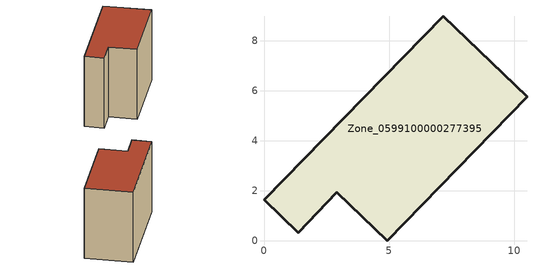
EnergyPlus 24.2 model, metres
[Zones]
Zone_0599100000277395
 floor ground (C_G): 2.91,1.94 1.36,0.33 0,1.64 7.15,8.98 10.5,5.75 4.91,0 z0
 wall outside (C_F): 7.15,8.98 0,1.64 1.36,0.33 2.91,1.94 4.91,0 10.5,5.75 7.15,8.98 z0:7.45
 roof outside (C_R): 4.91,0 10.5,5.75 7.15,8.98 0,1.64 1.36,0.33 2.91,1.94 z7.45
[BUILDING]
Pand.0599100000277395: North Axis=0; Terrain=City; Loads Convergence Tolerance Value=0.04; Temperature Convergence Tolerance Value=0.4; Solar Distribution=FullExterior; Maximum Number of Warmup Days=25; Minimum Number of Warmup Days=1
[Site:Location]
Rotterdam.The.Hague.AP_ZH_NLD Design_Conditions: Latitude=51.96; Longitude=4.45; Time Zone=1; Elevation=-4.5
[SITE:GROUNDTEMPERATURE:BUILDINGSURFACE]
18, 18, 18, 18, 18, 18, 18, 18, 18, 18, 18, 18
[MATERIAL] Thermal Absorptance=0.9; Solar Absorptance=0.7; Visible Absorptance=0.7
Name | Roughness | Thickness | Conductivity | Density | Specific Heat
G.TI.1946 | MediumSmooth | 0.15 | 1 | 540 | 1210
F.TI.1946 | Rough | 0.3 | 0.857143 | 1920 | 840
R.TI.1946 | MediumRough | 0.2 | 0.1 | 1500 | 1000
[CONSTRUCTION]
C_G: G.TI.1946
C_F: F.TI.1946
C_R: R.TI.1946
[ZONE]
Zone_0599100000277395: Type=1; Multiplier=1; Ceiling Height=Autocalculate; Volume=Autocalculate; Floor Area=autocalculate; Part of Total Floor Area=Yes
[ZONEINFILTRATION:DESIGNFLOWRATE]
Infil_Zone_0599100000277395: Zone or ZoneList or Space or SpaceList=Zone_0599100000277395; Schedule=AlwaysOn; Design Flow Rate Calculation Method=Flow/Area; Flow Rate per Floor Area=0.003; Constant Term Coefficient=1; Temperature Term Coefficient=0; Velocity Term Coefficient=0; Velocity Squared Term Coefficient=0
[HVACTEMPLATE:ZONE:IDEALLOADSAIRSYSTEM]
Zone_0599100000277395: Maximum Heating Supply Air Temperature=50; Minimum Cooling Supply Air Temperature=13; Maximum Heating Supply Air Humidity Ratio=0.0156; Minimum Cooling Supply Air Humidity Ratio=0.0077; Heating Limit=NoLimit; Cooling Limit=NoLimit; Dehumidification Control Type=ConstantSensibleHeatRatio; Cooling Sensible Heat Ratio=0.7; Dehumidification Setpoint=60; Humidification Control Type=None; Humidification Setpoint=30; Outdoor Air Method=None; Outdoor Air Flow Rate per Person=0.00944; Outdoor Air Flow Rate per Zone Floor Area=0; Outdoor Air Flow Rate per Zone=0; Demand Controlled Ventilation Type=None; Outdoor Air Economizer Type=NoEconomizer; Heat Recovery Type=None; Sensible Heat Recovery Effectiveness=0.7; Latent Heat Recovery Effectiveness=0.65
[ZONECONTROL:THERMOSTAT]
ThermostatControl_Zone_0599100000277395: Zone or ZoneList=Zone_0599100000277395; Control Type Schedule=DualSetpointControlType; Control 1=Thermostat_Zone_0599100000277395; Temperature Difference Between Cutout And Setpoint=0
[THERMOSTATSETPOINT:DUALSETPOINT]
Thermostat_Zone_0599100000277395: Heating Setpoint Temperature Schedule=HeatingSetpoint_Zone_0599100000277395; Cooling Setpoint Temperature Schedule=CoolingSetpoint_Zone_0599100000277395
[SCHEDULE:COMPACT]
HeatingSetpoint_Zone_0599100000277395: Through: 12/31, For: AllDays, Until: 24:00, 21
CoolingSetpoint_Zone_0599100000277395: Through: 12/31, For: AllDays, Until: 24:00, 24
DualSetpointControlType: Through: 12/31, For: AllDays, Until: 24:00, 4
AlwaysOn: Through: 12/31, For: AllDays, Until: 24:00, 1
